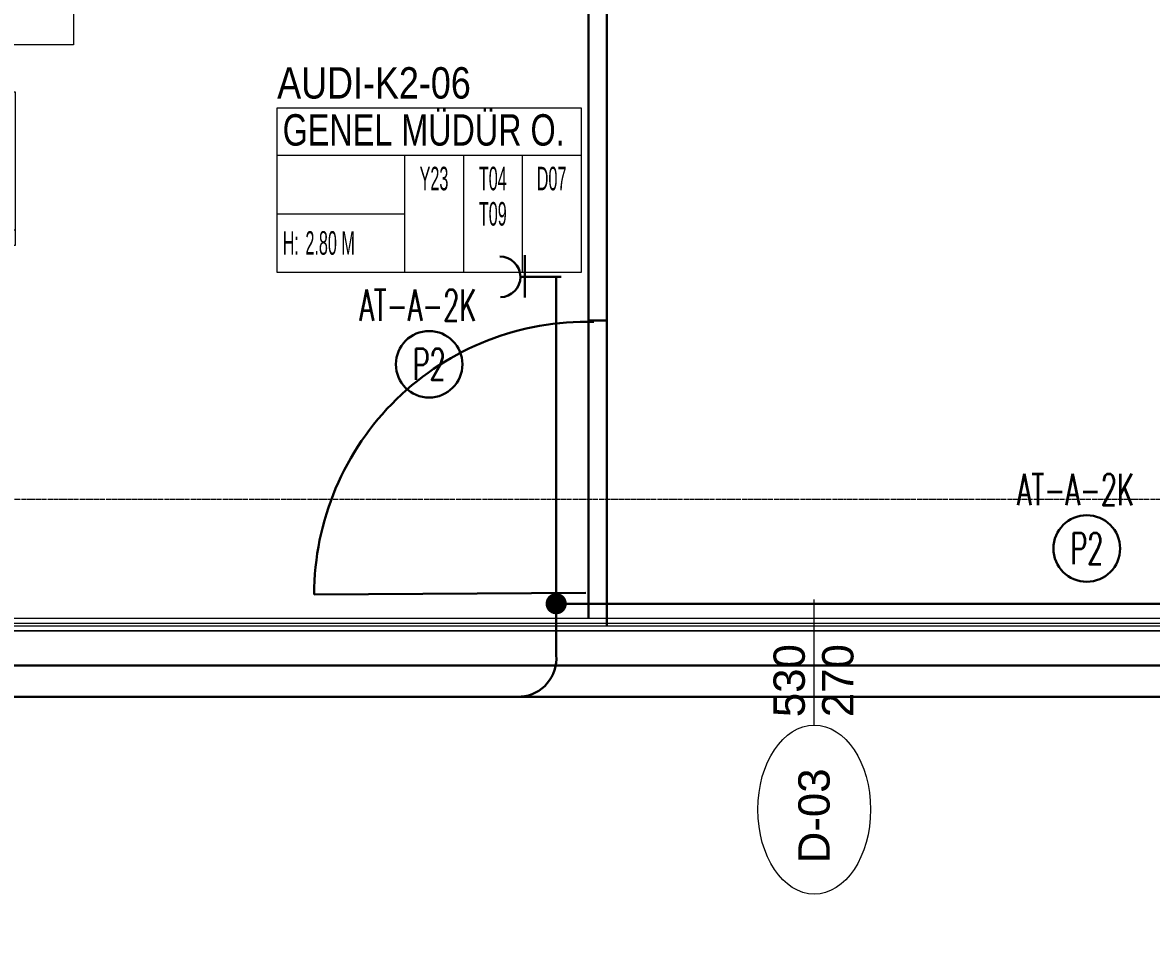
# Model space of a CAD drawing. Extents: x -1439 to 23780, y -1362 to 4476.
# Drawn here: x 14682.1 to 15042, y 2267.5 to 2557 of the extents above; entities that cross this region are included whole.
import ezdxf
from ezdxf.enums import TextEntityAlignment as Align

# ---------------------------------------------------------------- set-up
doc = ezdxf.new("R2010")
doc.units = 0
doc.header["$MEASUREMENT"] = 0
for name, pattern in [('Audi$0$DASHDOT2', [0.5, 0.25, -0.125, 0, -0.125]), ('Audi$0$DOT2', [0.125, 0, -0.125]), ('Audi$0$HIDDEN', [0.375, 0.25, -0.125])]:
    doc.linetypes.add(name, pattern=pattern)
doc.layers.get('0').update_dxf_attribs({"color": 9, "lineweight": 9})
for name, color, linetype, lineweight in [('Audi$0$05', 8, 'Continuous', 9), ('Audi$0$06D', 8, 'Continuous', 9), ('Audi$0$15', 8, 'Continuous', 9), ('Audi$0$20', 8, 'Audi$0$DOT2', 9), ('Audi$0$21', 8, 'Continuous', 9), ('Audi$0$22', 8, 'Continuous', 9), ('Audi$0$24', 8, 'Audi$0$DASHDOT2', 9), ('Audi$0$35', 8, 'Continuous', 9), ('E-KABLO', 7, 'Continuous', 30), ('E-PRİZ', 7, 'Continuous', 30), ('E-YAZI', 7, 'Continuous', 30)]:
    doc.layers.add(name, color=color, linetype=linetype, lineweight=lineweight)
doc.styles.add('Audi$0$Arial', font='arial.ttf', dxfattribs={"height": 2.5})
doc.styles.add('Audi$0$MuuM_TEXT-STANDART', font='ARIALN.TTF')
doc.styles.add('E-YAZI', font='txttw.shx')

# ---------------------------------------------------------------- blocks, each defined once
blk = doc.blocks.new('Audi$0$0_doorno')
blk.add_lwpolyline([(4.5, 0), (12.5, 0)])
blk.add_ellipse((-0.891, 0), major_axis=(-5.391, 0), ratio=0.666667)
at = {"style": 'Audi$0$Arial'}
blk.add_attdef('YUKSEKLIK', text='', height=2, dxfattribs=at).set_placement((5, 12.3), align=Align.TOP_LEFT)
blk.add_attdef('KAPINO', text='', height=2, dxfattribs=at).set_placement((0, 0), align=Align.MIDDLE)
blk.add_attdef('GENISLIK', text='', height=2, dxfattribs=at).set_placement((5, -3.789), align=Align.BOTTOM_LEFT)
blk = doc.blocks.new('Audi$0$KAPI KODLARI 2. KAT')
at = {"layer": 'Audi$0$22'}
ref = blk.add_blockref('Audi$0$0_doorno', (14934.52, 2310.5), dxfattribs=dict(at, xscale=5, yscale=5, zscale=5, rotation=90))
ref.add_attrib('KAPINO', 'D-03', dxfattribs={"layer": '0', "height": 10, "rotation": 90, "style": 'Audi$0$Arial'}).set_placement((14934.43, 2304.03), align=Align.MIDDLE)
ref.add_attrib('GENISLIK', '530', dxfattribs={"layer": '0', "height": 10, "rotation": 90, "style": 'Audi$0$Arial'}).set_placement((14934.52, 2335.5), align=Align.BOTTOM_LEFT)
ref.add_attrib('YUKSEKLIK', '270', dxfattribs={"layer": '0', "height": 10, "rotation": 90, "style": 'Audi$0$Arial'}).set_placement((14937.02, 2335.5), align=Align.TOP_LEFT)
blk = doc.blocks.new('Audi$0$p-table_4')
for points in [[(-21.5, 55), (21.5, 55), (21.5, 104), (-21.5, 104)], [(-40, 40), (40, 40), (40, -40), (-40, -40)], [(-104, 21.5), (-55, 21.5), (-55, -21.5), (-104, -21.5)], [(-104, -21.5), (-55, -21.5), (-55, 21.5), (-104, 21.5)], [(104, 21.5), (55, 21.5), (55, -21.5), (104, -21.5)], [(104, -21.5), (55, -21.5), (55, 21.5), (104, 21.5)], [(-21.5, -55), (21.5, -55), (21.5, -104), (-21.5, -104)]]:
    blk.add_lwpolyline(points, close=True)
for points in [[(-21.5, 99), (21.5, 99)], [(-99, -21.5), (-99, 21.5)], [(-99, 21.5), (-99, -21.5)], [(99, -21.5), (99, 21.5)], [(99, 21.5), (99, -21.5)], [(-21.5, -99), (21.5, -99)]]:
    blk.add_lwpolyline(points)
blk = doc.blocks.new('Audi$0$P-AKS_AUDI')
at = {"layer": 'Audi$0$24'}
blk.add_lwpolyline([(-3840, -380), (360, -380)], dxfattribs=at)
blk = doc.blocks.new('Audi$0$0_roomno2-flat-2')
at = {"layer": 'Audi$0$21'}
blk.add_lwpolyline([(96.88, -52.5), (0, -52.5), (0, 0), (96.88, 0)], close=True, dxfattribs=at)
for points in [[(0, -15), (96.88, -15)], [(40.62, -15), (40.62, -52.5)], [(59.38, -15), (59.38, -52.5)], [(78.12, -15), (78.12, -52.5)], [(0, -33.75), (40.62, -33.75)]]:
    blk.add_lwpolyline(points, dxfattribs=at)
at = {"layer": 'Audi$0$21', "style": 'Audi$0$MuuM_TEXT-STANDART', "width": 0.6}
blk.add_text('H:', height=7.5, dxfattribs=at).set_placement((1.75, -43.04), align=Align.MIDDLE_LEFT)
at = {"layer": 'Audi$0$21', "style": 'Audi$0$Arial'}
blk.add_attdef('ODANO', (0, 5.85), '', height=10, dxfattribs=at)
blk.add_attdef('MEKANADI', text='', height=10, dxfattribs=at).set_placement((1.75, -15), align=Align.BOTTOM_LEFT)
at = {"layer": 'Audi$0$21', "style": 'Audi$0$MuuM_TEXT-STANDART', "width": 0.6}
for tag, p in [('M2', (1.75, -24.38)), ('TEMIZTAVANYUKSEKLIGI', (9, -43.04))]:
    blk.add_attdef(tag, text='', height=7.5, dxfattribs=at).set_placement(p, align=Align.MIDDLE_LEFT)
for tag, p in [('YER01', (50, -22.5)), ('TAVAN01', (68.75, -22.5)), ('DUVAR01', (87.5, -22.5)), ('YER02', (50, -33.75)), ('TAVAN02', (68.75, -33.75)), ('DUVAR02', (87.5, -33.75)), ('YER03', (50, -45)), ('TAVAN03', (68.75, -45)), ('DUVAR03', (87.5, -45))]:
    blk.add_attdef(tag, text='', height=7.5, dxfattribs=at).set_placement(p, align=Align.MIDDLE_CENTER)
blk = doc.blocks.new('*U494')
at = {"layer": 'Audi$0$06D'}
for points in [[(4.95, 4), (521.04, 4)], [(4.95, 0), (521.02, 0)]]:
    blk.add_lwpolyline(points, dxfattribs=at)
at = {"layer": 'Audi$0$15'}
for points in [[(1.96, 2.5), (524.03, 2.5)], [(524.03, 1.5), (1.96, 1.5)]]:
    blk.add_lwpolyline(points, dxfattribs=at)
blk = doc.blocks.new('Audi$0$p-2. kat planı')
ref = blk.add_blockref('Audi$0$0_roomno2-flat-2', (14763.27, 2529.76))
ref.add_attrib('ODANO', 'AUDI-K2-06', dxfattribs={"layer": 'Audi$0$21', "height": 10, "style": 'Audi$0$MuuM_TEXT-STANDART'}).set_placement((14763.27, 2529.76), align=Align.BOTTOM_LEFT)
ref.add_attrib('MEKANADI', 'GENEL MÜDÜR O.', dxfattribs={"layer": 'Audi$0$21', "height": 10, "style": 'Audi$0$MuuM_TEXT-STANDART', "width": 0.9}).set_placement((14765.02, 2514.76), align=Align.BOTTOM_LEFT)
ref.add_attrib('TEMIZTAVANYUKSEKLIGI', '2.80 M', dxfattribs={"layer": 'Audi$0$21', "height": 7.5, "style": 'Audi$0$MuuM_TEXT-STANDART', "width": 0.6}).set_placement((14772.27, 2486.72), align=Align.MIDDLE_LEFT)
ref.add_attrib('YER01', 'Y23', dxfattribs={"layer": 'Audi$0$21', "height": 7.5, "style": 'Audi$0$MuuM_TEXT-STANDART', "width": 0.6}).set_placement((14813.27, 2507.26), align=Align.MIDDLE_CENTER)
ref.add_attrib('TAVAN01', 'T04', dxfattribs={"layer": 'Audi$0$21', "height": 7.5, "style": 'Audi$0$MuuM_TEXT-STANDART', "width": 0.6}).set_placement((14832.02, 2507.26), align=Align.MIDDLE_CENTER)
ref.add_attrib('DUVAR01', 'D07', dxfattribs={"layer": 'Audi$0$21', "height": 7.5, "style": 'Audi$0$MuuM_TEXT-STANDART', "width": 0.6}).set_placement((14850.77, 2507.26), align=Align.MIDDLE_CENTER)
ref.add_attrib('TAVAN02', 'T09', dxfattribs={"layer": 'Audi$0$21', "height": 7.5, "style": 'Audi$0$MuuM_TEXT-STANDART', "width": 0.6}).set_placement((14832.02, 2496.01), align=Align.MIDDLE_CENTER)
at = {"linetype": 'Continuous', "rotation": 180}
blk.add_blockref('*U494', (15170.49, 2367), dxfattribs=at)
at = {"layer": 'Audi$0$24'}
blk.add_blockref('Audi$0$P-AKS_AUDI', (16612.5, 2785), dxfattribs=at)
blk = doc.blocks.new('100_PRİZ')
at = {"layer": 'E-PRİZ', "color": 4}
for p, q in [((-1.223, 2.136), (1.279, 2.136)), ((0, 2.4), (0, 0))]:
    blk.add_line(p, q, dxfattribs=at)
blk.add_arc((0, 3.6), 1.2, 180.75513, 0.75513, dxfattribs=at)

msp = doc.modelspace()

# ---------------------------------------------------------------- linework, layer by layer
at = {"layer": 'Audi$0$20', "linetype": 'Audi$0$HIDDEN'}
msp.add_lwpolyline([(13074.5, 1250.48, -0.146575), (16650.5, 2301.36, -0.146575)], format="xyb", dxfattribs=at)
at = {"layer": 'Audi$0$35'}
msp.add_lwpolyline([(16650.5, 2363), (16650.5, 2272.98, 0.147272), (13074.5, 1216.59), (13074.5, 1835), (13854.5, 1835), (13854.5, 2483.5), (13840.44, 2489.8), (13837.5, 2489.8), (13837.5, 2570.2), (13840.5, 2570.2), (13854.5, 2576.5), (13854.5, 2580), (13854.5, 2657), (13835.5, 2657), (13835.5, 2763), (13854.5, 2763), (13854.5, 2803), (14182.5, 2803), (14182.5, 2363)], format="xyb", close=True, dxfattribs=at)
msp.add_lwpolyline([(14487.5, 2447), (14487.5, 2743), (14554.5, 2743), (14554.5, 2803), (15170.5, 2803), (15170.5, 2743), (15254.5, 2743), (15254.5, 2803), (15870.5, 2803), (15870.5, 2743), (15935.5, 2743), (15935.5, 2447), (15870.5, 2447), (15870.5, 2363), (15254.5, 2363), (15254.5, 2447), (15170.5, 2447), (15170.5, 2363), (14554.5, 2363), (14554.5, 2447)], close=True, dxfattribs=at)
at = {"layer": 'E-KABLO', "color": 8}
for p, q in [((14862.5, 2803), (14862.5, 2367.29)), ((14868.39, 2364.74), (14868.39, 2803)), ((14862.5, 2461.99), (14868.39, 2461.99)), ((14861.65, 2375.17), (14775.06, 2374.64))]:
    msp.add_line(p, q, dxfattribs=at)
at = {"layer": 'E-KABLO', "color": 6}
for p, q in [((14852.24, 2371.69), (14852.24, 2475.88)), ((14852.24, 2355.26), (14852.24, 2371.69))]:
    msp.add_line(p, q, dxfattribs=at)
at = {"layer": 'E-KABLO', "color": 6, "ltscale": 40}
for p, q in [((14852.24, 2371.69), (15860.5, 2371.69)), ((14554.5, 2342), (15850.5, 2342)), ((14853.73, 2342), (16149.73, 2342))]:
    msp.add_line(p, q, dxfattribs=at)
at = {"layer": 'E-KABLO', "color": 4, "ltscale": 40}
msp.add_line((14346.89, 2352), (15850.5, 2352), dxfattribs=at)
at = {"layer": 'E-KABLO', "color": 4, "linetype": 'Continuous', "const_width": 3.38}
msp.add_lwpolyline([(14853.92, 2371.69, 1), (14850.55, 2371.69, 1)], format="xyb", close=True, dxfattribs=at)
at = {"layer": 'E-KABLO', "color": 7, "linetype": 'Continuous'}
for centre in [(14811.72, 2448.02), (15021.41, 2389.29)]:
    msp.add_circle(centre, 10.61, dxfattribs=at)
at = {"layer": 'E-KABLO', "color": 8}
msp.add_arc((14862.03, 2374.64), 86.96, 88.526, 180, dxfattribs=at)
at = {"layer": 'E-KABLO', "color": 6, "ltscale": 40}
msp.add_arc((14840.16, 2354.15), 12.13, 274.1021, 5.2317, dxfattribs=at)

# ---------------------------------------------------------------- block references
msp.add_blockref('Audi$0$p-2. kat planı', (0, 0))
at = {"layer": 'Audi$0$05'}
msp.add_blockref('Audi$0$p-table_4', (14658.27, 2589.89), dxfattribs=at)
at = {"layer": 'Audi$0$22'}
msp.add_blockref('Audi$0$KAPI KODLARI 2. KAT', (0, 0), dxfattribs=at)
at = {"layer": 'E-PRİZ', "xscale": 5.399999999999998, "yscale": 5.399999999999998, "zscale": 5.399999999999998, "rotation": 89.99999999999999}
msp.add_blockref('100_PRİZ', (14853.78, 2475.88), dxfattribs=at)

# ---------------------------------------------------------------- texts
at = {"layer": 'E-KABLO', "color": 3, "linetype": 'Continuous', "style": 'E-YAZI', "width": 0.6}
for p in [(14811.72, 2448.02), (15021.41, 2389.29)]:
    msp.add_text('P2', height=10, dxfattribs=at).set_placement(p, align=Align.MIDDLE_CENTER)
at = {"layer": 'E-YAZI', "color": 3, "style": 'E-YAZI', "width": 0.6}
for p in [(14789.46, 2461.84), (14999.15, 2403.11)]:
    msp.add_text('AT-A-2K', height=10, dxfattribs=at).set_placement(p)

doc.saveas('drawing.dxf')
